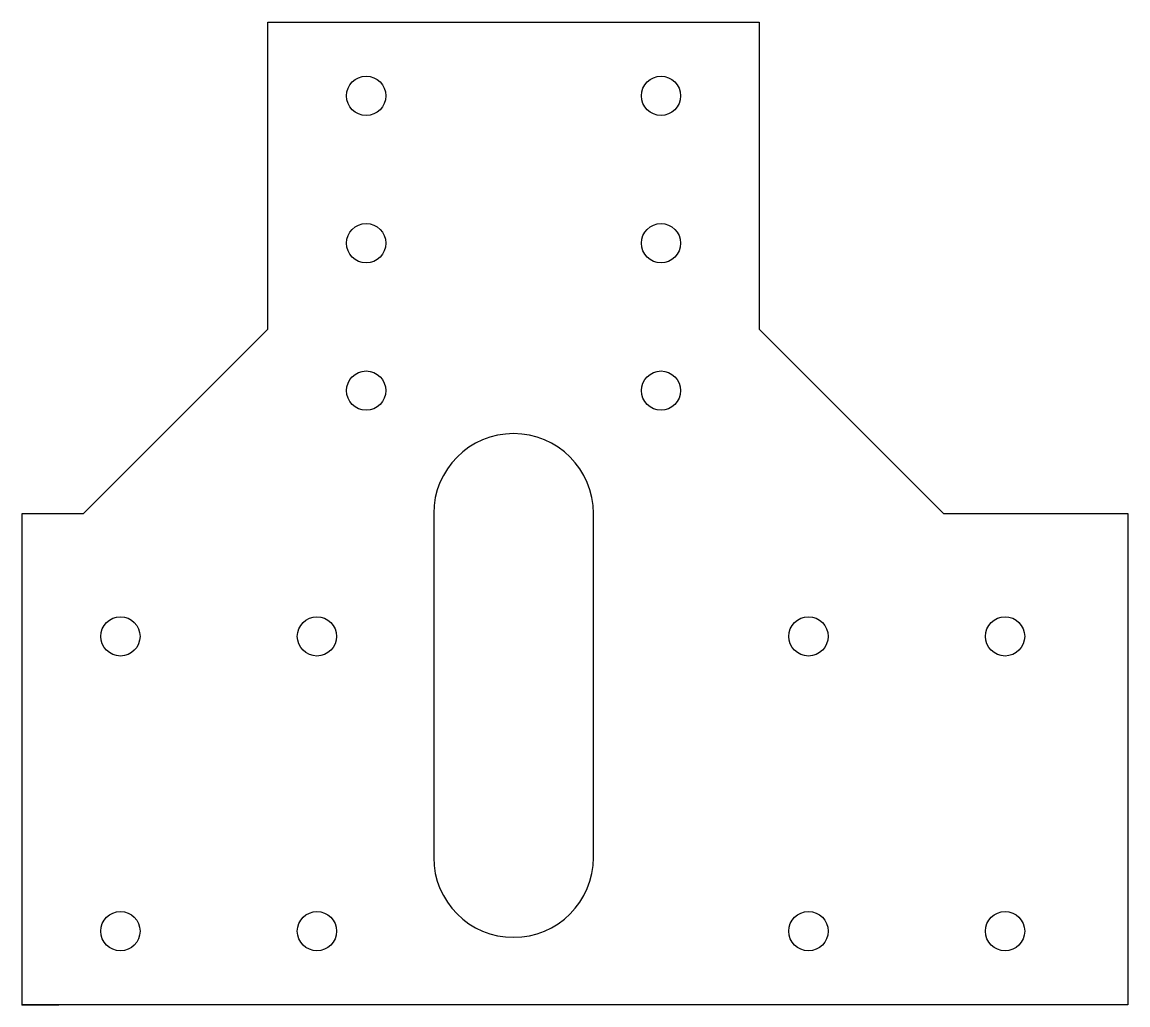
# Model space of a CAD drawing. Header units: millimetres. Extents: x 0 to 90, y 0 to 80.
import ezdxf

# ---------------------------------------------------------------- set-up
doc = ezdxf.new("R2010")
doc.units = ezdxf.units.MM
doc.header["$PDSIZE"] = -1

msp = doc.modelspace()

# ---------------------------------------------------------------- linework, layer by layer
at = {"color": 7, "linetype": 'Continuous', "lineweight": 25}
for p, q in [((20, 55), (20, 80)), ((20, 80), (60, 80)), ((60, 80), (60, 55)), ((5, 40), (20, 55)), ((60, 55), (75, 40)), ((0, 0), (0, 40)), ((0, 40), (5, 40)), ((33.5, 40), (33.5, 12)), ((46.5, 12), (46.5, 40)), ((75, 40), (90, 40)), ((90, 40), (90, 0)), ((90, 0), (0, 0))]:
    msp.add_line(p, q, dxfattribs=at)
at = {"color": 7, "linetype": 'Continuous'}
for q in [(0, 5.98), (2.99, 0)]:
    msp.add_line((0, 0), q, dxfattribs=at)
at = {"color": 7, "linetype": 'Continuous', "lineweight": 25}
for centre in [(28, 74), (52, 74), (28, 62), (52, 62), (28, 50), (52, 50), (8, 30), (24, 30), (64, 30), (80, 30), (8, 6), (24, 6), (64, 6), (80, 6)]:
    msp.add_circle(centre, 1.6, dxfattribs=at)
for centre, start, end in [((40, 40), 0, 180), ((40, 12), 180, 0)]:
    msp.add_arc(centre, 6.5, start, end, dxfattribs=at)
at = {"color": 7, "linetype": 'Continuous'}
msp.add_point((0, 0), dxfattribs=at)

doc.saveas('drawing.dxf')
